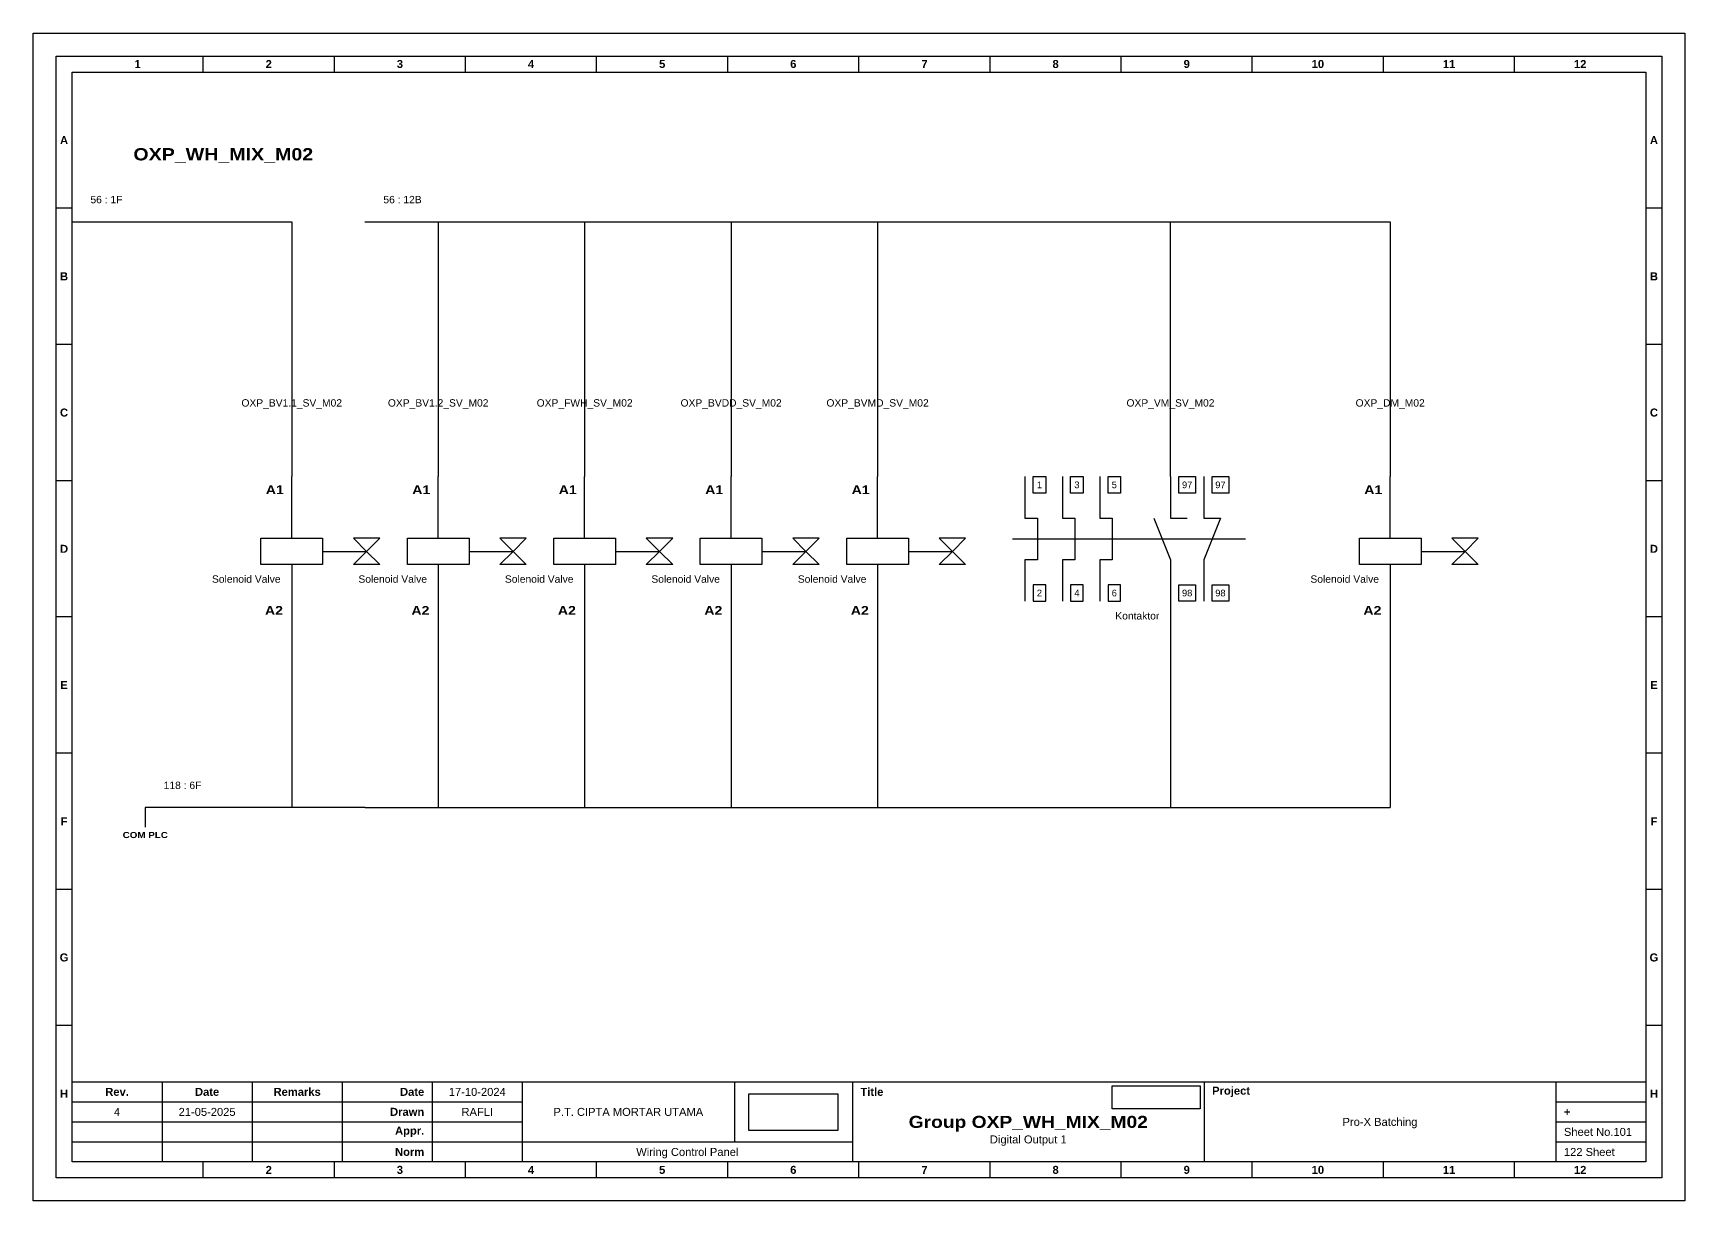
# Model space of a CAD drawing. Header units: centimetres. Extents: x 629 to 3405, y 1037 to 2279.
# Drawn here: x 2513.2 to 2782.5, y 1274.9 to 1465.4 of the extents above; entities that cross this region are included whole.
import ezdxf
from ezdxf.enums import TextEntityAlignment as Align

# ---------------------------------------------------------------- set-up
doc = ezdxf.new("R2010")
doc.units = ezdxf.units.CM
doc.header["$MEASUREMENT"] = 0
doc.styles.add('Bold', font='ariblk.ttf', dxfattribs={"height": 25.4})
doc.styles.get("Standard").update_dxf_attribs({"font": 'arial.ttf'})
picture_1 = doc.add_image_def('image1.png', size_in_pixel=(2048, 847))
picture_2 = doc.add_image_def('image2.png', size_in_pixel=(2092, 542))

# ---------------------------------------------------------------- blocks, each defined once
blk = doc.blocks.new('KOP MU PROJECT')
at = {"color": 6, "ltscale": 50}
for p, q in [((27.74, 184.05), (27.74, 186.66)), ((49.13, 184.05), (49.13, 186.66)), ((70.51, 184.05), (70.51, 186.66)), ((91.89, 184.05), (91.89, 186.66)), ((113.27, 184.05), (113.27, 186.66)), ((134.66, 184.05), (134.66, 186.66)), ((156.04, 184.05), (156.04, 186.66)), ((177.42, 184.05), (177.42, 186.66)), ((198.8, 184.05), (198.8, 186.66)), ((220.19, 184.05), (220.19, 186.66)), ((241.57, 184.05), (241.57, 186.66)), ((6.36, 161.84), (3.75, 161.84)), ((265.59, 161.84), (262.98, 161.84)), ((6.36, 139.63), (3.75, 139.63)), ((265.59, 139.63), (262.98, 139.63)), ((6.36, 117.42), (3.75, 117.42)), ((265.59, 117.42), (262.98, 117.42)), ((6.36, 95.22), (3.75, 95.22)), ((265.59, 95.22), (262.98, 95.22)), ((6.36, 73.01), (3.75, 73.01)), ((265.59, 73.01), (262.98, 73.01)), ((6.36, 50.8), (3.75, 50.8)), ((265.59, 50.8), (262.98, 50.8)), ((6.36, 28.59), (3.75, 28.59)), ((265.59, 28.59), (262.98, 28.59)), ((27.74, 3.75), (27.74, 6.36)), ((49.13, 3.75), (49.13, 6.36)), ((70.51, 3.75), (70.51, 6.36)), ((91.89, 3.75), (91.89, 6.36)), ((113.27, 3.75), (113.27, 6.36)), ((134.66, 3.75), (134.66, 6.36)), ((156.04, 3.75), (156.04, 6.36)), ((177.42, 3.75), (177.42, 6.36)), ((198.8, 3.75), (198.8, 6.36)), ((220.19, 3.75), (220.19, 6.36)), ((241.57, 3.75), (241.57, 6.36))]:
    blk.add_line(p, q, dxfattribs=at)
at = {"ltscale": 50}
for p, q in [((6.36, 19.41), (262.98, 19.41)), ((21.04, 19.41), (21.04, 6.36)), ((35.72, 19.41), (35.72, 6.36)), ((50.41, 19.41), (50.41, 6.36)), ((65.09, 19.41), (65.09, 6.36)), ((79.77, 19.41), (79.77, 6.36)), ((114.35, 19.41), (114.35, 9.62)), ((133.6, 19.41), (133.6, 6.36)), ((190.95, 19.41), (190.95, 6.36)), ((248.3, 19.41), (248.3, 6.36)), ((6.36, 16.15), (79.77, 16.15)), ((248.3, 16.15), (262.98, 16.15)), ((6.36, 12.89), (79.77, 12.89)), ((248.3, 12.89), (262.98, 12.89)), ((6.36, 9.62), (133.6, 9.62)), ((248.3, 9.62), (262.98, 9.62))]:
    blk.add_line(p, q, dxfattribs=at)
at = {"color": 1, "ltscale": 50}
blk.add_lwpolyline([(269.34, 0), (0, 0), (0, 190.41), (269.34, 190.41)], close=True, dxfattribs=at)
at = {"color": 6, "ltscale": 50}
for points in [[(265.59, 3.75), (3.75, 3.75), (3.75, 186.66), (265.59, 186.66)], [(262.98, 6.36), (6.36, 6.36), (6.36, 184.05), (262.98, 184.05)]]:
    blk.add_lwpolyline(points, close=True, dxfattribs=at)
at = {"ltscale": 50, "char_height": 1.305, "attachment_point": 4}
for s, width, heights, insert in [('\\pxqc;{\\fArial|b1|i0|c0|p34;1}', 21.3825, [2.51], (6.36, 185.36)), ('\\pxqc;{\\fArial|b1|i0|c0|p34;2}', 21.3825, [2.51], (27.74, 185.36)), ('\\pxqc;{\\fArial|b1|i0|c0|p34;3}', 21.3825, [2.51], (49.13, 185.36)), ('\\pxqc;{\\fArial|b1|i0|c0|p34;4}', 21.3825, [2.51], (70.51, 185.36)), ('\\pxqc;{\\fArial|b1|i0|c0|p34;5}', 21.3825, [2.51], (91.89, 185.36)), ('\\pxqc;{\\fArial|b1|i0|c0|p34;6}', 21.3825, [2.51], (113.27, 185.36)), ('\\pxqc;{\\fArial|b1|i0|c0|p34;7}', 21.3825, [2.51], (134.66, 185.36)), ('\\pxqc;{\\fArial|b1|i0|c0|p34;8}', 21.3825, [2.51], (156.04, 185.36)), ('\\pxqc;{\\fArial|b1|i0|c0|p34;9}', 21.3825, [2.51], (177.42, 185.36)), ('\\pxqc;{\\fArial|b1|i0|c0|p34;10}', 21.3825, [2.51], (198.8, 185.36)), ('\\pxqc;{\\fArial|b1|i0|c0|p34;11}', 21.3825, [2.51], (220.19, 185.36)), ('\\pxqc;{\\fArial|b1|i0|c0|p34;12}', 21.3825, [2.51], (241.57, 185.36)), ('\\pxqc;{\\fArial|b1|i0|c0|p34;A}', 2.61, [2.51], (3.75, 172.95)), ('\\pxqc;{\\fArial|b1|i0|c0|p34;A}', 2.61, [2.51], (262.98, 172.95)), ('\\pxqc;{\\fArial|b1|i0|c0|p34;B}', 2.61, [2.51], (3.75, 150.74)), ('\\pxqc;{\\fArial|b1|i0|c0|p34;B}', 2.61, [2.51], (262.98, 150.74)), ('\\pxqc;{\\fArial|b1|i0|c0|p34;C}', 2.61, [2.51], (3.75, 128.53)), ('\\pxqc;{\\fArial|b1|i0|c0|p34;C}', 2.61, [2.51], (262.98, 128.53)), ('\\pxqc;{\\fArial|b1|i0|c0|p34;D}', 2.61, [2.51], (3.75, 106.32)), ('\\pxqc;{\\fArial|b1|i0|c0|p34;D}', 2.61, [2.51], (262.98, 106.32)), ('\\pxqc;{\\fArial|b1|i0|c0|p34;E}', 2.61, [2.51], (3.75, 84.11)), ('\\pxqc;{\\fArial|b1|i0|c0|p34;E}', 2.61, [2.51], (262.98, 84.11)), ('\\pxqc;{\\fArial|b1|i0|c0|p34;F}', 2.61, [2.51], (3.75, 61.9)), ('\\pxqc;{\\fArial|b1|i0|c0|p34;F}', 2.61, [2.51], (262.98, 61.9)), ('\\pxqc;{\\fArial|b1|i0|c0|p34;G}', 2.61, [2.51], (3.75, 39.69)), ('\\pxqc;{\\fArial|b1|i0|c0|p34;G}', 2.61, [2.51], (262.98, 39.69)), ('\\pxqc;{\\fArial|b1|i0|c0|p34;H}', 2.61, [2.51], (3.75, 17.47)), ('\\pxqc;{\\fArial|b1|i0|c0|p34;Rev.}', 14.6811, [2.88], (6.36, 17.78)), ('\\pxqc;{\\fArial|b1|i0|c0|p34;Date}', 14.6811, [2.88], (21.04, 17.78)), ('\\pxqc;{\\fArial|b1|i0|c0|p34;Remarks}', 14.6811, [2.88], (35.72, 17.78)), ('\\pxqr;{\\fArial|b1|i0|c0|p34;Date}', 13.3761, [2.88], (50.41, 17.78)), ('\\pxql;{\\fArial|b1|i0|c0|p34;Title}', 50.2419, [2.88], (134.9, 17.78)), ('\\pxql;{\\fArial|b1|i0|c0|p34;Project}', 50.2419, [2.88], (192.25, 17.78)), ('\\pxqc;{\\fArial|b1|i0|c0|p34;H}', 2.61, [2.51], (262.98, 17.47)), ('\\pxqr;{\\fArial|b1|i0|c0|p34;Drawn}', 13.3761, [2.88], (50.41, 14.52)), ('\\pxql;{\\fArial|b1|i0|c0|p34;+}', 14.6811, [2.88], (249.61, 14.52)), ('\\pxqr;{\\fArial|b1|i0|c0|p34;Appr.}', 13.3761, [2.88], (50.41, 11.26)), ('\\pxqr;{\\fArial|b1|i0|c0|p34;Norm}', 13.3761, [2.88], (50.41, 7.99)), ('\\pxqc;{\\fArial|b1|i0|c0|p34;2}', 21.3825, [2.51], (27.74, 5.06)), ('\\pxqc;{\\fArial|b1|i0|c0|p34;3}', 21.3825, [2.51], (49.13, 5.06)), ('\\pxqc;{\\fArial|b1|i0|c0|p34;4}', 21.3825, [2.51], (70.51, 5.06)), ('\\pxqc;{\\fArial|b1|i0|c0|p34;5}', 21.3825, [2.51], (91.89, 5.06)), ('\\pxqc;{\\fArial|b1|i0|c0|p34;6}', 21.3825, [2.51], (113.27, 5.06)), ('\\pxqc;{\\fArial|b1|i0|c0|p34;7}', 21.3825, [2.51], (134.66, 5.06)), ('\\pxqc;{\\fArial|b1|i0|c0|p34;8}', 21.3825, [2.51], (156.04, 5.06)), ('\\pxqc;{\\fArial|b1|i0|c0|p34;9}', 21.3825, [2.51], (177.42, 5.06)), ('\\pxqc;{\\fArial|b1|i0|c0|p34;10}', 21.3825, [2.51], (198.8, 5.06)), ('\\pxqc;{\\fArial|b1|i0|c0|p34;11}', 21.3825, [2.51], (220.19, 5.06)), ('\\pxqc;{\\fArial|b1|i0|c0|p34;12}', 21.3825, [2.51], (241.57, 5.06))]:
    blk.add_mtext_dynamic_manual_height_columns(s, width=width, gutter_width=0.0326, heights=heights, dxfattribs=dict(at, insert=insert))
at = {"ltscale": 50}
for tag, p in [('DATECREATED', (72.43, 17.78)), ('REV', (13.7, 14.52)), ('REVDATE', (28.38, 14.52)), ('REMARKS', (43.06, 14.52)), ('DRAWN', (72.43, 14.52)), ('COMPANY', (97.06, 14.52)), ('PROJECT', (219.62, 12.89)), ('APPR', (72.43, 11.26)), ('NORM', (72.43, 7.99)), ('DRAWINGCATEGORY', (106.68, 7.99)), ('DESCRIPTION', (162.27, 10.03))]:
    blk.add_attdef(tag, text='', height=1.3, dxfattribs=at).set_placement(p, align=Align.MIDDLE_CENTER)
at = {"ltscale": 50, "style": 'Bold'}
blk.add_attdef('TITLE', text='', height=1.96, dxfattribs=at).set_placement((162.27, 12.89), align=Align.MIDDLE_CENTER)
at = {"ltscale": 50}
for tag, p in [('SHEETNUMBER', (249.61, 11.26)), ('TOTALSHEET', (249.61, 7.99))]:
    blk.add_attdef(tag, text='', height=1.3, dxfattribs=at).set_placement(p, align=Align.MIDDLE_LEFT)
image = blk.add_image(picture_1, insert=(116.72, 11.48), size_in_units=(14.5, 6), dxfattribs=at)
image.dxf.flags = 15
image = blk.add_image(picture_2, insert=(175.94, 15.04), size_in_units=(14.36, 3.72), dxfattribs=at)
image.dxf.flags = 15

msp = doc.modelspace()

# ---------------------------------------------------------------- linework, layer by layer
at = {"color": 146, "ltscale": 50, "true_color": 0x105689}
for p, q in [((2519.55, 1434.6), (2543.43, 1434.6)), ((2543.43, 1434.6), (2555.37, 1434.6)), ((2555.37, 1434.6), (2555.37, 1393.06)), ((2567.31, 1434.6), (2591.19, 1434.6)), ((2579.25, 1434.6), (2579.25, 1393.06)), ((2591.19, 1434.6), (2615.07, 1434.6)), ((2603.13, 1434.6), (2603.13, 1393.06)), ((2615.07, 1434.6), (2638.95, 1434.6)), ((2627.01, 1434.6), (2627.01, 1393.06)), ((2638.95, 1434.6), (2662.83, 1434.6)), ((2650.89, 1434.6), (2650.89, 1393.06)), ((2662.83, 1434.6), (2686.71, 1434.6)), ((2686.71, 1434.6), (2710.59, 1434.6)), ((2698.65, 1393.06), (2698.65, 1434.6)), ((2710.59, 1434.6), (2734.47, 1434.6)), ((2734.47, 1434.6), (2734.47, 1393.06)), ((2698.65, 1372.71), (2698.65, 1339.11)), ((2555.37, 1368.96), (2555.37, 1339.11)), ((2579.25, 1368.65), (2579.25, 1339.11)), ((2603.13, 1368.65), (2603.13, 1339.11)), ((2627.01, 1368.65), (2627.01, 1339.11)), ((2650.89, 1368.65), (2650.89, 1339.11)), ((2734.47, 1368.65), (2734.47, 1339.11)), ((2567.35, 1339.11), (2531.49, 1339.11)), ((2531.49, 1339.11), (2531.49, 1335.91)), ((2567.35, 1339.11), (2615.15, 1339.11)), ((2615.15, 1339.11), (2615.15, 1339.11)), ((2615.15, 1339.11), (2662.95, 1339.11)), ((2662.95, 1339.11), (2734.47, 1339.11))]:
    msp.add_line(p, q, dxfattribs=at)
at = {"ltscale": 50}
for p, q in [((2555.37, 1383), (2555.37, 1393.06)), ((2579.25, 1383), (2579.25, 1393.06)), ((2603.13, 1383), (2603.13, 1393.06)), ((2627.01, 1383), (2627.01, 1393.06)), ((2650.89, 1383), (2650.89, 1393.06)), ((2698.65, 1393.06), (2698.65, 1386.27)), ((2704.08, 1393.06), (2704.08, 1386.27)), ((2734.47, 1383), (2734.47, 1393.06)), ((2672.87, 1382.88), (2710.86, 1382.88)), ((2560.4, 1380.85), (2567.58, 1380.85)), ((2584.28, 1380.85), (2591.46, 1380.85)), ((2608.16, 1380.85), (2615.34, 1380.85)), ((2632.04, 1380.85), (2639.22, 1380.85)), ((2655.92, 1380.85), (2663.1, 1380.85)), ((2698.65, 1379.49), (2698.65, 1372.71)), ((2704.08, 1379.49), (2704.08, 1372.71)), ((2739.5, 1380.85), (2746.68, 1380.85)), ((2555.37, 1378.7), (2555.37, 1368.65)), ((2579.25, 1378.7), (2579.25, 1368.65)), ((2603.13, 1378.7), (2603.13, 1368.65)), ((2627.01, 1378.7), (2627.01, 1368.65)), ((2650.89, 1378.7), (2650.89, 1368.65)), ((2734.47, 1378.7), (2734.47, 1368.65))]:
    msp.add_line(p, q, dxfattribs=at)
at = {"color": 1, "ltscale": 50}
for points in [[(2674.91, 1393.06), (2674.91, 1386.27), (2676.95, 1386.27), (2676.95, 1379.49), (2674.91, 1379.49), (2674.91, 1372.71)], [(2681.02, 1393.06), (2681.02, 1386.27), (2683.05, 1386.27), (2683.05, 1379.49), (2681.02, 1379.49), (2681.02, 1372.71)], [(2687.12, 1393.06), (2687.12, 1386.27), (2689.16, 1386.27), (2689.16, 1379.49), (2687.12, 1379.49), (2687.12, 1372.71)]]:
    msp.add_lwpolyline(points, dxfattribs=at)
at = {"ltscale": 50}
for points in [[(2676.27, 1393.06), (2678.3, 1393.06), (2678.3, 1390.34), (2676.27, 1390.34)], [(2682.37, 1393.06), (2684.41, 1393.06), (2684.41, 1390.34), (2682.37, 1390.34)], [(2688.48, 1393.06), (2690.51, 1393.06), (2690.51, 1390.34), (2688.48, 1390.34)], [(2700.01, 1393.06), (2702.72, 1393.06), (2702.72, 1390.34), (2700.01, 1390.34)], [(2705.44, 1393.06), (2708.15, 1393.06), (2708.15, 1390.34), (2705.44, 1390.34)], [(2550.35, 1383), (2560.4, 1383), (2560.4, 1378.7), (2550.35, 1378.7)], [(2567.58, 1380.85), (2569.73, 1383), (2565.42, 1383)], [(2574.23, 1383), (2584.28, 1383), (2584.28, 1378.7), (2574.23, 1378.7)], [(2591.46, 1380.85), (2593.61, 1383), (2589.3, 1383)], [(2598.11, 1383), (2608.16, 1383), (2608.16, 1378.7), (2598.11, 1378.7)], [(2615.34, 1380.85), (2617.49, 1383), (2613.18, 1383)], [(2621.99, 1383), (2632.04, 1383), (2632.04, 1378.7), (2621.99, 1378.7)], [(2639.22, 1380.85), (2641.37, 1383), (2637.06, 1383)], [(2645.87, 1383), (2655.92, 1383), (2655.92, 1378.7), (2645.87, 1378.7)], [(2663.1, 1380.85), (2665.25, 1383), (2660.94, 1383)], [(2729.45, 1383), (2739.5, 1383), (2739.5, 1378.7), (2729.45, 1378.7)], [(2746.68, 1380.85), (2748.83, 1383), (2744.52, 1383)], [(2567.58, 1380.85), (2569.73, 1378.7), (2565.42, 1378.7)], [(2591.46, 1380.85), (2593.61, 1378.7), (2589.3, 1378.7)], [(2615.34, 1380.85), (2617.49, 1378.7), (2613.18, 1378.7)], [(2639.22, 1380.85), (2641.37, 1378.7), (2637.06, 1378.7)], [(2663.1, 1380.85), (2665.25, 1378.7), (2660.94, 1378.7)], [(2746.68, 1380.85), (2748.83, 1378.7), (2744.52, 1378.7)], [(2676.27, 1372.71), (2678.3, 1372.71), (2678.3, 1375.42), (2676.27, 1375.42)], [(2682.37, 1372.71), (2684.41, 1372.71), (2684.41, 1375.42), (2682.37, 1375.42)], [(2688.48, 1372.71), (2690.51, 1372.71), (2690.51, 1375.42), (2688.48, 1375.42)], [(2700.01, 1375.42), (2702.72, 1375.42), (2702.72, 1372.71), (2700.01, 1372.71)], [(2705.44, 1375.42), (2708.15, 1375.42), (2708.15, 1372.71), (2705.44, 1372.71)]]:
    msp.add_lwpolyline(points, close=True, dxfattribs=at)
for points in [[(2695.94, 1386.27), (2698.65, 1379.49)], [(2698.65, 1386.27), (2701.37, 1386.27)], [(2704.08, 1386.27), (2706.79, 1386.27), (2704.08, 1379.49)]]:
    msp.add_lwpolyline(points, dxfattribs=at)

# ---------------------------------------------------------------- block references
msp.add_blockref('KOP MU PROJECT', (2513.19, 1274.95)).add_auto_attribs({'DESCRIPTION': 'Digital Output 1', 'TITLE': 'Group OXP_WH_MIX_M02', 'PROJECT': 'Pro-X Batching', 'COMPANY': 'P.T. CIPTA MORTAR UTAMA', 'DRAWINGCATEGORY': 'Wiring Control Panel', 'DRAWN': 'RAFLI', 'DATECREATED': '17-10-2024', 'REVDATE': '21-05-2025', 'REV': '4', 'SHEETNUMBER': 'Sheet No.101', 'TOTALSHEET': '122 Sheet'})

# ---------------------------------------------------------------- texts
at = {"ltscale": 500, "style": 'Bold'}
msp.add_text('OXP_WH_MIX_M02', height=2, dxfattribs=at).set_placement((2529.55, 1444.6))
at = {"ltscale": 500}
for s, p in [('56 : 1F', (2522.55, 1437.25, -2)), ('56 : 12B', (2570.31, 1437.25, -2))]:
    msp.add_text(s, height=1.2, dxfattribs=at).set_placement(p, align=Align.BOTTOM_LEFT)
at = {"ltscale": 50}
for s, p in [('OXP_BV1.1_SV_M02', (2555.37, 1405.06)), ('OXP_BV1.2_SV_M02', (2579.25, 1405.06)), ('OXP_FWH_SV_M02', (2603.13, 1405.06)), ('OXP_BVDD_SV_M02', (2627.01, 1405.06)), ('OXP_BVMD_SV_M02', (2650.89, 1405.06)), ('OXP_VM_SV_M02', (2698.65, 1405.06)), ('OXP_DM_M02', (2734.47, 1405.06))]:
    msp.add_text(s, height=1.2, dxfattribs=at).set_placement(p, align=Align.MIDDLE_CENTER)
at = {"ltscale": 500, "style": 'Bold'}
for p in [(2554.08, 1391.62), (2577.96, 1391.62), (2601.84, 1391.62), (2625.72, 1391.62), (2649.6, 1391.62), (2733.18, 1391.62)]:
    msp.add_text('A1', height=1.436, dxfattribs=at).set_placement(p, align=Align.TOP_RIGHT)
at = {"ltscale": 500}
for s, height, p in [('1', 1.09, (2677.28, 1391.7)), ('3', 1.09, (2683.39, 1391.7)), ('5', 1.09, (2689.49, 1391.7)), ('97', 1.085, (2701.37, 1391.7)), ('97', 1.085, (2706.79, 1391.7)), ('2', 1.09, (2677.28, 1374.06)), ('4', 1.09, (2683.39, 1374.06)), ('6', 1.09, (2689.49, 1374.06)), ('98', 1.085, (2701.37, 1374.06)), ('98', 1.085, (2706.79, 1374.06))]:
    msp.add_text(s, height=height, dxfattribs=at).set_placement(p, align=Align.MIDDLE_CENTER)
at = {"ltscale": 50}
for s, p in [('Solenoid Valve', (2553.55, 1375.38)), ('Solenoid Valve', (2577.43, 1375.38)), ('Solenoid Valve', (2601.31, 1375.38)), ('Solenoid Valve', (2625.19, 1375.38)), ('Solenoid Valve', (2649.07, 1375.38)), ('Solenoid Valve', (2732.65, 1375.38)), ('Kontaktor', (2696.83, 1369.39))]:
    msp.add_text(s, height=1.2, dxfattribs=at).set_placement(p, align=Align.BOTTOM_RIGHT)
at = {"ltscale": 500, "style": 'Bold'}
for p in [(2553.94, 1370.08), (2577.82, 1370.08), (2601.7, 1370.08), (2625.58, 1370.08), (2649.46, 1370.08), (2733.04, 1370.08)]:
    msp.add_text('A2', height=1.436, dxfattribs=at).set_placement(p, align=Align.BOTTOM_RIGHT)
at = {"ltscale": 500}
msp.add_text('118 : 6F', height=1.2, dxfattribs=at).set_placement((2534.49, 1343.31), align=Align.TOP_LEFT)
at = {"ltscale": 50, "style": 'Bold'}
msp.add_text('COM PLC', height=1, dxfattribs=at).set_placement((2531.49, 1335.11), align=Align.TOP_CENTER)

doc.saveas('drawing.dxf')
